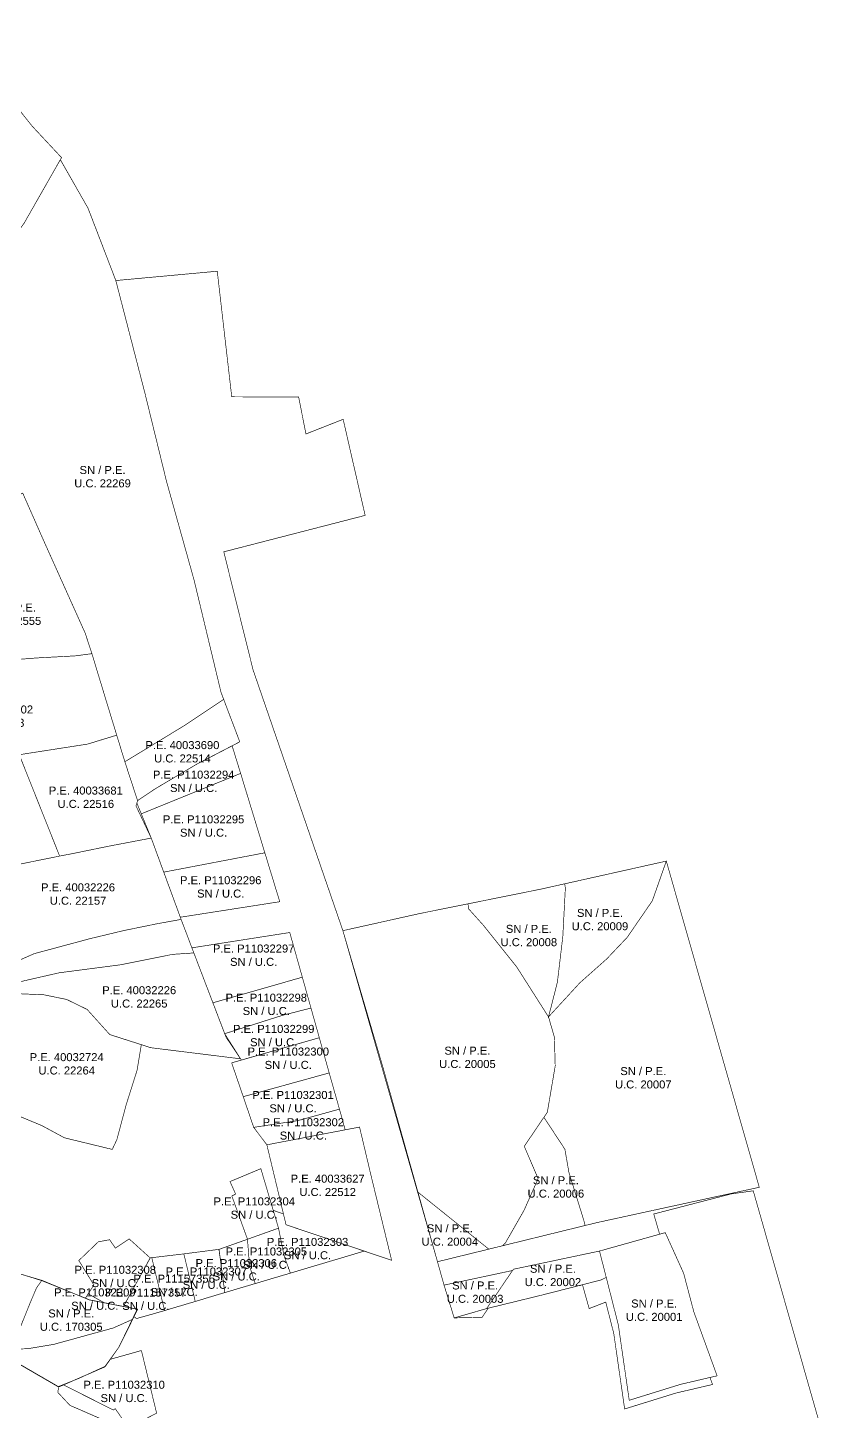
# Model space of a CAD drawing. Header units: metres. Extents: x 561401 to 594056, y 8460144 to 8508504.
# Drawn here: x 586899 to 587152.5, y 8501279.5 to 8501711.9 of the extents above; entities that cross this region are included whole.
import ezdxf

# ---------------------------------------------------------------- set-up
doc = ezdxf.new("R2010")
doc.units = ezdxf.units.M
for name, color, linetype in [('1.2. AFECTADOS BASE GRAFICA GORE', 76, 'Continuous'), ('1.2. AFECTADOS BASE GRAFICA SUNARP', 150, 'Continuous'), ('1.2. BASE GRAFICA GORE', 76, 'Continuous'), ('1.2. BASE GRAFICA SUNARP', 150, 'Continuous'), ('1.3 ETIQUETA P.E. Y U.C.', 1, 'Continuous')]:
    doc.layers.add(name, color=color, linetype=linetype)
doc.styles.add('Arial', font='arial.ttf', dxfattribs={"height": 1})

msp = doc.modelspace()

# ---------------------------------------------------------------- linework, layer by layer
at = {"layer": '1.2. AFECTADOS BASE GRAFICA GORE', "color": 64, "linetype": 'Continuous', "lineweight": -3, "const_width": 0.2}
msp.add_lwpolyline([(586852.78, 8501295.49), (586862.36, 8501289.23), (586868.75, 8501284.92), (586877.76, 8501280.11), (586880.81, 8501273.45), (586886.24, 8501265.58), (586895.95, 8501260.32), (586907.32, 8501253.37), (586918.81, 8501254.6), (586917.8, 8501259.5), (586923.52, 8501264.45), (586919.51, 8501269.93), (586925.48, 8501275.6), (586912.2, 8501281.38), (586908.42, 8501285.44), (586908.67, 8501287.1), (586897.54, 8501293.56), (586890.91, 8501297.4), (586886.41, 8501301.22), (586877.41, 8501306.97), (586862.85, 8501315.66), (586861.53, 8501312.5), (586855.54, 8501302.8), (586852.78, 8501295.49)], close=True, dxfattribs=at)
at = {"layer": '1.2. AFECTADOS BASE GRAFICA SUNARP', "color": 64, "linetype": 'Continuous', "lineweight": -3, "const_width": 0.2}
msp.add_lwpolyline([(587152.4, 8501254.41), (587125.62, 8501348.42), (587118.69, 8501347.44), (587094.55, 8501341.17), (587096.38, 8501334.86), (587098.14, 8501335.35), (587103.88, 8501322.66), (587107.06, 8501310.61), (587114.33, 8501290.61), (587112.1, 8501290.09), (587112.22, 8501289.76), (587112.91, 8501287.9), (587101.49, 8501285.23), (587085.46, 8501280.25), (587082.06, 8501303.84), (587079.56, 8501313.63), (587074.38, 8501311.63), (587074.26, 8501312.03), (587072.28, 8501319.07), (587059.54, 8501315.82), (587042.87, 8501311.74), (587040.94, 8501308.9), (587032.22, 8501308.7), (587029.05, 8501318.95), (587027, 8501326.26), (586997.46, 8501429.7), (586969.42, 8501511.13), (586960.26, 8501548.07), (587004.41, 8501559.46), (586997.54, 8501589.48), (586985.92, 8501584.9), (586983.64, 8501596.44), (586962.74, 8501596.51), (586958.22, 8501635.75), (586926.54, 8501632.84), (586935.63, 8501597.64), (586942.38, 8501570.05), (586951.01, 8501539.13), (586959.39, 8501504.17), (586960.22, 8501501.97), (586960.23, 8501501.96), (586965.25, 8501488.71), (586962.86, 8501487.45), (586965.52, 8501478.84), (586973.08, 8501454.03), (586977.74, 8501438.75), (586946.68, 8501433.9), (586946.93, 8501433.22), (586950.3, 8501424.34), (586980.86, 8501429.12), (586984.79, 8501415.16), (586987.49, 8501405.52), (586990.09, 8501396.25), (586993.18, 8501385.25), (586996.38, 8501373.93), (586998.18, 8501367.47), (587002.66, 8501368.33), (587006.15, 8501353.59), (587012.67, 8501326.71), (587004.13, 8501329.58), (586981.06, 8501322.7), (586970.08, 8501319.44), (586960.6, 8501316.62), (586960.58, 8501316.63), (586951.36, 8501313.85), (586941.77, 8501311), (586937.85, 8501309.86), (586932.99, 8501308.5), (586932.22, 8501309.08), (586927.51, 8501299.58), (586926.95, 8501298.8), (586924.84, 8501295.78), (586934.53, 8501298.51), (586939.28, 8501278.95)], dxfattribs=at)
at = {"layer": '1.2. BASE GRAFICA GORE', "color": 64, "linetype": 'Continuous', "lineweight": -3, "const_width": 0.2}
for points in [[(586830.36, 8501655.35), (586844.73, 8501639.8), (586851.61, 8501631.1), (586860.53, 8501623.84), (586873.76, 8501612.8), (586878.14, 8501621.73), (586883.09, 8501629.21), (586887.16, 8501635.55), (586897.92, 8501650.8), (586909.21, 8501670.61), (586909.58, 8501671.25), (586900.38, 8501681.12), (586890.91, 8501693.01), (586884.02, 8501701.71), (586875.16, 8501711.67), (586868.17, 8501695.36), (586859.04, 8501673.79), (586840.46, 8501662), (586830.36, 8501655.35)], [(586855.91, 8501536.16), (586856.05, 8501535.77), (586856.86, 8501523.34), (586856.55, 8501518.44), (586857.1, 8501517.1), (586857.97, 8501514.96), (586858.53, 8501510.92), (586859.01, 8501509.09), (586870.84, 8501512.45), (586901.73, 8501514.91), (586913.84, 8501515.56), (586919.07, 8501516.25), (586916.97, 8501522.67), (586904.04, 8501551.48), (586897.47, 8501566.4), (586896.47, 8501565.98), (586882.71, 8501560.13), (586888.09, 8501543.48), (586873.11, 8501539.75), (586868.08, 8501555.8), (586862.23, 8501550.02), (586857.44, 8501541.02), (586855.91, 8501536.16)], [(587060.24, 8501371.38), (587066.79, 8501361.42), (587068.06, 8501354.12), (587072.65, 8501339.37), (587073.12, 8501337.58), (587076.75, 8501338.47), (587096.56, 8501342.79), (587127.51, 8501349.52), (587098.47, 8501451.44), (587094.1, 8501439.02), (587086.26, 8501427.62), (587079.84, 8501420.85), (587071.49, 8501413.43), (587061.68, 8501402.76), (587063.52, 8501396.41), (587063.77, 8501387.44), (587061.31, 8501372.96), (587060.24, 8501371.38)], [(587061.68, 8501402.76), (587071.49, 8501413.43), (587079.84, 8501420.85), (587086.26, 8501427.62), (587094.1, 8501439.02), (587098.47, 8501451.44), (587066.73, 8501444.34), (587066.94, 8501443.04), (587066.15, 8501427.91), (587064.45, 8501413.57), (587061.68, 8501402.76)], [(587036.54, 8501438.09), (587036.69, 8501436.56), (587041.3, 8501431.43), (587051.77, 8501418.34), (587061.68, 8501402.76), (587064.45, 8501413.57), (587066.15, 8501427.91), (587066.94, 8501443.04), (587066.73, 8501444.34), (587059.26, 8501442.67), (587036.54, 8501438.09)], [(586997.46, 8501429.7), (587009.96, 8501387.02), (587020.9, 8501348), (587043.03, 8501330.19), (587047.37, 8501331.26), (587048.18, 8501332.07), (587054.06, 8501342.35), (587058.44, 8501352.21), (587054.11, 8501362.34), (587060.24, 8501371.38), (587061.31, 8501372.96), (587063.77, 8501387.44), (587063.52, 8501396.41), (587061.68, 8501402.76), (587051.77, 8501418.34), (587041.3, 8501431.43), (587036.69, 8501436.56), (587036.54, 8501438.09), (587021.43, 8501435.05), (586997.46, 8501429.7)], [(587047.37, 8501331.26), (587073.12, 8501337.58), (587072.65, 8501339.37), (587068.06, 8501354.12), (587066.79, 8501361.42), (587060.24, 8501371.38), (587054.11, 8501362.34), (587058.44, 8501352.21), (587054.06, 8501342.35), (587048.18, 8501332.07), (587047.37, 8501331.26)], [(587020.9, 8501348), (587027, 8501326.26), (587043.03, 8501330.19), (587020.9, 8501348)], [(587077.6, 8501329.59), (587079.71, 8501321.35), (587083.48, 8501306.55), (587086.89, 8501282.97), (587102.91, 8501287.94), (587114.33, 8501290.61), (587107.06, 8501310.61), (587103.88, 8501322.66), (587098.14, 8501335.35), (587077.6, 8501329.59)], [(587042.36, 8501311.62), (587059.54, 8501315.82), (587077.98, 8501320.53), (587079.71, 8501321.35), (587077.6, 8501329.59), (587050.71, 8501323.91), (587050.45, 8501323.52), (587042.36, 8501311.62)], [(587029.05, 8501318.95), (587032.22, 8501308.7), (587042.36, 8501311.62), (587050.45, 8501323.52), (587029.05, 8501318.95)], [(586903.37, 8501320.37), (586901.77, 8501318.08), (586899.85, 8501313.57), (586893.94, 8501298.92), (586899.06, 8501299.08), (586907.1, 8501300.42), (586925.74, 8501305.56), (586931.68, 8501308.21), (586933.25, 8501311.43), (586918.31, 8501314.35), (586903.37, 8501320.37)]]:
    msp.add_lwpolyline(points, close=True, dxfattribs=at)
msp.add_lwpolyline([(586897.47, 8501566.4), (586904.04, 8501551.48), (586916.97, 8501522.67), (586919.07, 8501516.25), (586924.92, 8501496.98), (586926.82, 8501490.79), (586929.36, 8501482.48), (586947.94, 8501493.78), (586960.23, 8501501.96), (586959.39, 8501504.17), (586951.01, 8501539.13), (586942.38, 8501570.05), (586935.63, 8501597.64), (586926.54, 8501632.84), (586917.86, 8501655.44), (586909.21, 8501670.61), (586897.92, 8501650.8)], dxfattribs=at)
at = {"layer": '1.2. BASE GRAFICA SUNARP', "color": 64, "linetype": 'Continuous', "lineweight": -3, "const_width": 0.2}
for points in [[(586859.01, 8501509.09), (586859.67, 8501506.58), (586862.23, 8501499.63), (586861.64, 8501496.17), (586861.33, 8501493.28), (586862.76, 8501490.68), (586863.26, 8501489.89), (586864.77, 8501487.5), (586865.9, 8501483.16), (586865.88, 8501479.12), (586866.05, 8501477.67), (586878.29, 8501482.25), (586892.55, 8501484.08), (586896.38, 8501484.68), (586917.74, 8501488), (586926.82, 8501490.79), (586924.92, 8501496.98), (586919.07, 8501516.25), (586913.84, 8501515.56), (586901.73, 8501514.91), (586870.84, 8501512.45), (586859.01, 8501509.09)], [(586929.36, 8501482.48), (586933.33, 8501470.33), (586938.58, 8501473.87), (586951.68, 8501481.65), (586965.25, 8501488.71), (586960.23, 8501501.96), (586947.94, 8501493.78), (586929.36, 8501482.48)], [(586896.38, 8501484.68), (586908.99, 8501453.01), (586913.01, 8501453.78), (586924.48, 8501456.13), (586937.6, 8501458.63), (586932.85, 8501468.67), (586933.33, 8501470.33), (586929.36, 8501482.48), (586926.82, 8501490.79), (586917.74, 8501488), (586896.38, 8501484.68)], [(586965.52, 8501478.84), (586962.86, 8501487.45), (586951.68, 8501481.65), (586938.57, 8501473.87), (586933.33, 8501470.34), (586933.11, 8501469.56), (586934.49, 8501466.21), (586965.52, 8501478.84)], [(586866.05, 8501477.67), (586866.71, 8501471.88), (586867.56, 8501466.68), (586869.2, 8501463.17), (586870.13, 8501461.18), (586874.41, 8501455.99), (586875.87, 8501454.22), (586880.46, 8501447.27), (586881.83, 8501445.04), (586886.67, 8501447.76), (586896.9, 8501450.56), (586908.99, 8501453.01), (586896.38, 8501484.68), (586892.55, 8501484.08), (586878.29, 8501482.25), (586866.05, 8501477.67)], [(586965.52, 8501478.84), (586934.49, 8501466.21), (586937.6, 8501458.63), (586941.5, 8501447.99), (586973.08, 8501454.03), (586965.52, 8501478.84)], [(586881.83, 8501445.04), (586883.32, 8501442.64), (586885.02, 8501435.41), (586887.3, 8501429.62), (586889.87, 8501422.38), (586891.75, 8501418.41), (586901.03, 8501422.51), (586918.39, 8501427.18), (586929.1, 8501429.75), (586939.32, 8501431.84), (586946.93, 8501433.22), (586937.6, 8501458.63), (586924.48, 8501456.13), (586913.01, 8501453.78), (586908.99, 8501453.01), (586896.9, 8501450.56), (586886.67, 8501447.76), (586881.83, 8501445.04)], [(586973.08, 8501454.03), (586941.5, 8501447.99), (586946.68, 8501433.9), (586977.74, 8501438.75), (586973.08, 8501454.03)], [(586984.79, 8501415.16), (586980.86, 8501429.12), (586950.3, 8501424.34), (586956.86, 8501407.16), (586984.79, 8501415.16)], [(586893.32, 8501410.26), (586897.41, 8501409.94), (586904.06, 8501409.67), (586911.18, 8501408.21), (586917.57, 8501405.09), (586924.66, 8501397.23), (586934.51, 8501394.08), (586937.47, 8501393.13), (586965.48, 8501389.66), (586961, 8501396.34), (586950.91, 8501422.74), (586944.26, 8501422.3), (586928.09, 8501419.05), (586908.84, 8501416.54), (586893.49, 8501413.02), (586893.32, 8501410.26)], [(586987.49, 8501405.52), (586984.79, 8501415.16), (586956.86, 8501407.16), (586960.54, 8501397.51), (586978.54, 8501403.23), (586987.49, 8501405.52)], [(586891.22, 8501373.86), (586903.38, 8501368.82), (586910.49, 8501364.98), (586925.43, 8501361.35), (586926.87, 8501364.43), (586929.78, 8501375.34), (586933.16, 8501386.02), (586934.51, 8501394.08), (586924.66, 8501397.23), (586917.57, 8501405.09), (586911.18, 8501408.21), (586904.06, 8501409.67), (586897.41, 8501409.94), (586893.32, 8501410.26), (586893.27, 8501409.37), (586892.07, 8501400.13), (586891.16, 8501392.06), (586893.15, 8501385.69), (586891.37, 8501376.16), (586891.22, 8501373.86)], [(586987.49, 8501405.52), (586978.54, 8501403.23), (586960.54, 8501397.51), (586965.75, 8501389.27), (586990.09, 8501396.25), (586987.49, 8501405.52)], [(586990.09, 8501396.25), (586962.72, 8501388.39), (586966.34, 8501377.83), (586993.18, 8501385.25), (586990.09, 8501396.25)], [(586993.18, 8501385.25), (586966.34, 8501377.83), (586969.6, 8501368.24), (586983.39, 8501370.35), (586996.38, 8501373.93), (586993.18, 8501385.25)], [(586996.38, 8501373.93), (586983.39, 8501370.35), (586969.6, 8501368.24), (586973.71, 8501362.79), (586998.18, 8501367.47), (586996.38, 8501373.93)], [(586973.71, 8501362.79), (586979.7, 8501337.81), (587012.67, 8501326.71), (587006.15, 8501353.59), (587002.66, 8501368.33), (586973.71, 8501362.79)], [(586971.83, 8501355.33), (586962.2, 8501351.3), (586963.96, 8501347.4), (586962.78, 8501346.79), (586967.66, 8501333.28), (586977.36, 8501336.75), (586971.83, 8501355.33)], [(586979.7, 8501337.81), (586978.89, 8501341.2), (586975.71, 8501342.3), (586977.36, 8501336.75), (586979.09, 8501328.08), (586981.06, 8501322.7), (587004.13, 8501329.58), (586979.7, 8501337.81)], [(586979.09, 8501328.08), (586977.36, 8501336.75), (586967.66, 8501333.28), (586968.31, 8501324.83), (586970.08, 8501319.44), (586981.06, 8501322.7), (586979.09, 8501328.08)], [(586862.85, 8501315.66), (586877.33, 8501306.96), (586886.31, 8501301.16), (586890.94, 8501297.39), (586897.6, 8501293.62), (586908.61, 8501287.24), (586915, 8501289.82), (586923.14, 8501293.54), (586927.51, 8501299.58), (586933.36, 8501311.39), (586918.28, 8501314.32), (586903.49, 8501320.42), (586891.61, 8501323.92), (586870.45, 8501333.51), (586869.87, 8501332.65), (586862.85, 8501315.66)], [(586870.44, 8501333.45), (586869.94, 8501332.66), (586862.85, 8501315.66), (586877.41, 8501306.97), (586886.41, 8501301.22), (586890.91, 8501297.4), (586897.54, 8501293.56), (586908.67, 8501287.1), (586915.1, 8501289.92), (586923.19, 8501293.44), (586927.5, 8501299.59), (586931.68, 8501308.21), (586925.74, 8501305.56), (586907.1, 8501300.42), (586899.06, 8501299.08), (586893.94, 8501298.92), (586899.85, 8501313.57), (586901.77, 8501318.08), (586903.37, 8501320.37), (586891.75, 8501323.99), (586870.44, 8501333.45)], [(586937.29, 8501327.43), (586930.72, 8501333.38), (586926.4, 8501330.49), (586924.61, 8501333.14), (586921.08, 8501332.48), (586914.98, 8501326.63), (586919.68, 8501319.01), (586917.91, 8501316.24), (586922.83, 8501313.47), (586928.91, 8501312.29), (586937.29, 8501327.43)], [(586968.31, 8501324.83), (586967.66, 8501333.28), (586958.78, 8501330.12), (586960.6, 8501316.62), (586970.08, 8501319.44), (586968.31, 8501324.83)], [(586941.77, 8501311), (586937.76, 8501327.52), (586937.26, 8501327.45), (586928.94, 8501312.27), (586933.21, 8501311.46), (586932.12, 8501309.16), (586932.99, 8501308.5), (586937.85, 8501309.86), (586941.77, 8501311)], [(586947.78, 8501328.71), (586937.76, 8501327.52), (586941.77, 8501311), (586951.36, 8501313.85), (586947.78, 8501328.71)], [(586958.74, 8501330.12), (586947.78, 8501328.71), (586951.36, 8501313.85), (586960.58, 8501316.63), (586958.74, 8501330.12)], [(586917.91, 8501316.24), (586917.04, 8501314.87), (586918.31, 8501314.35), (586922.83, 8501313.47), (586917.91, 8501316.24)], [(586934.53, 8501298.51), (586924.84, 8501295.78), (586923.19, 8501293.43), (586910.2, 8501287.77), (586925.75, 8501279.93), (586926.36, 8501280.34), (586930.5, 8501274.37), (586939.28, 8501278.95), (586934.53, 8501298.51)]]:
    msp.add_lwpolyline(points, close=True, dxfattribs=at)

# ---------------------------------------------------------------- texts
at = {"layer": '1.3 ETIQUETA P.E. Y U.C.', "color": 1, "char_height": 2.5, "attachment_point": 5, "style": 'Arial'}
for s, insert in [('SN / P.E.\\PU.C. 22269', (586922.39, 8501571.54)), ('SN / P.E.\\PU.C. 22555', (586894.41, 8501528.57)), ('P.E. 40033502\\PU.C. 22268', (586889.14, 8501496.71)), ('P.E. 40033690\\PU.C. 22514', (586947.33, 8501485.58)), ('P.E. P11032294\\PSN / U.C.', (586950.85, 8501476.35)), ('P.E. 40033681\\PU.C. 22516', (586917.17, 8501471.38)), ('P.E. P11032295\\PSN / U.C.', (586953.95, 8501462.39)), ('P.E. 40032226\\PU.C. 22157', (586914.74, 8501441.13)), ('P.E. P11032296\\PSN / U.C.', (586959.3, 8501443.36)), ('SN / P.E.\\PU.C. 20009', (587077.74, 8501433.15)), ('SN / P.E.\\PU.C. 20008', (587055.54, 8501428.17)), ('P.E. P11032297\\PSN / U.C.', (586969.59, 8501422.02)), ('P.E. 40032226\\PU.C. 22265', (586933.84, 8501409)), ('P.E. P11032298\\PSN / U.C.', (586973.53, 8501406.67)), ('P.E. P11032299\\PSN / U.C.', (586975.85, 8501396.91)), ('P.E. P11032300\\PSN / U.C.', (586980.4, 8501389.83)), ('SN / P.E.\\PU.C. 20005', (587036.35, 8501390.11)), ('P.E. 40032724\\PU.C. 22264', (586911.19, 8501388.08)), ('SN / P.E.\\PU.C. 20007', (587091.28, 8501383.72)), ('P.E. P11032301\\PSN / U.C.', (586981.89, 8501376.26)), ('P.E. P11032302\\PSN / U.C.', (586985.1, 8501367.75)), ('P.E. 40033627\\PU.C. 22512', (586992.7, 8501350.11)), ('SN / P.E.\\PU.C. 20006', (587063.98, 8501349.61)), ('P.E. P11032304\\PSN / U.C.', (586969.77, 8501343.01)), ('SN / P.E.\\PU.C. 20004', (587030.87, 8501334.59)), ('P.E. P11032303\\PSN / U.C.', (586986.42, 8501330.35)), ('P.E. P11032306\\PSN / U.C.', (586964.16, 8501323.72)), ('P.E. P11032305\\PSN / U.C.', (586973.55, 8501327.36)), ('P.E. P11032308\\PSN / U.C.', (586926.36, 8501321.64)), ('P.E. P11032307\\PSN / U.C.', (586954.8, 8501321.11)), ('SN / P.E.\\PU.C. 20002', (587063.06, 8501321.96)), ('P.E. P11157356\\PSN / U.C.', (586944.74, 8501318.86)), ('SN / P.E.\\PU.C. 20003', (587038.76, 8501316.74)), ('P.E. P11032309\\PSN / U.C.', (586919.98, 8501314.57)), ('P.E. P11157357\\PSN / U.C.', (586935.92, 8501314.53)), ('SN / P.E.\\PU.C. 20001', (587094.68, 8501311.1)), ('SN / P.E.\\PU.C. 170305', (586912.61, 8501308)), ('P.E. P11032310\\PSN / U.C.', (586929.14, 8501285.72))]:
    msp.add_mtext(s, dxfattribs=dict(at, insert=insert))

doc.saveas('drawing.dxf')
